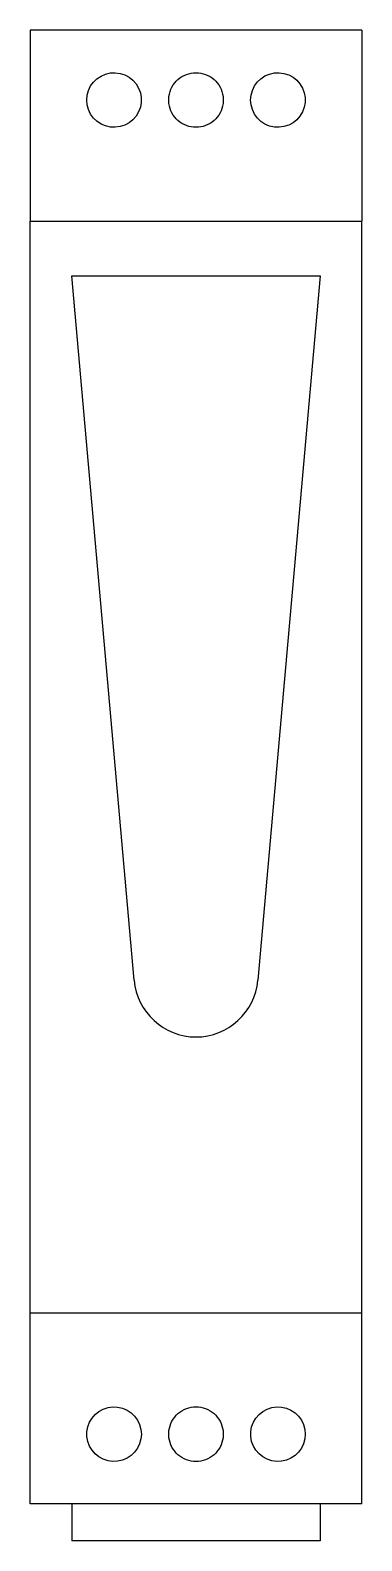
# Model space of a CAD drawing. Extents: x -0.53 to 0.53, y -2.48 to 2.36.
import ezdxf

# ---------------------------------------------------------------- set-up
doc = ezdxf.new("R2010")
doc.units = 0
doc.layers.get('0').update_dxf_attribs({"linetype": 'CONTINUOUS'})

msp = doc.modelspace()

# ---------------------------------------------------------------- linework, layer by layer
at = {"color": 7, "linetype": 'CONTINUOUS'}
for p, q in [((0.531, 2.362), (-0.531, 2.362)), ((-0.531, 2.362), (-0.531, 1.75)), ((0.531, 2.362), (0.531, 1.75)), ((-0.344425, 2.168974), (-0.33748, 2.183343)), ((-0.33748, 2.183343), (-0.328245, 2.195979)), ((-0.328245, 2.195979), (-0.317216, 2.206522)), ((-0.317216, 2.206522), (-0.304091, 2.215223)), ((-0.304091, 2.215223), (-0.289437, 2.22149)), ((-0.289437, 2.22149), (-0.27404, 2.224976)), ((-0.27404, 2.224976), (-0.258778, 2.225661)), ((-0.258778, 2.225661), (-0.243346, 2.223618)), ((-0.243346, 2.223618), (-0.228189, 2.218732)), ((-0.228189, 2.218732), (-0.214178, 2.211186)), ((-0.214178, 2.211186), (-0.202047, 2.201499)), ((-0.202047, 2.201499), (-0.191913, 2.189948)), ((-0.191913, 2.189948), (-0.183733, 2.176344)), ((-0.080451, 2.172647), (-0.076978, 2.179842)), ((-0.076978, 2.179842), (-0.072888, 2.18665)), ((-0.072888, 2.18665), (-0.068261, 2.192982)), ((-0.068261, 2.192982), (-0.063194, 2.198761)), ((-0.063194, 2.198761), (-0.057705, 2.204015)), ((-0.057705, 2.204015), (-0.051641, 2.208876)), ((-0.051641, 2.208876), (-0.04506, 2.213246)), ((-0.04506, 2.213246), (-0.038047, 2.217035)), ((-0.038047, 2.217035), (-0.030695, 2.220179)), ((-0.030695, 2.220179), (-0.0231, 2.222636)), ((-0.0231, 2.222636), (-0.015372, 2.224379)), ((-0.015372, 2.224379), (-0.00763, 2.225407)), ((-0.00763, 2.225407), (0, 2.22574)), ((0, 2.22574), (0.00763, 2.225407)), ((0.00763, 2.225407), (0.015372, 2.224379)), ((0.015372, 2.224379), (0.0231, 2.222636)), ((0.0231, 2.222636), (0.030695, 2.220179)), ((0.030695, 2.220179), (0.038047, 2.217035)), ((0.038047, 2.217035), (0.04506, 2.213246)), ((0.04506, 2.213246), (0.051641, 2.208876)), ((0.051641, 2.208876), (0.057705, 2.204015)), ((0.057705, 2.204015), (0.063194, 2.198761)), ((0.063194, 2.198761), (0.068261, 2.192982)), ((0.068261, 2.192982), (0.072888, 2.18665)), ((0.072888, 2.18665), (0.076978, 2.179842)), ((0.076978, 2.179842), (0.080451, 2.172647)), ((0.180579, 2.168984), (0.187533, 2.183364)), ((0.187533, 2.183364), (0.196783, 2.196011)), ((0.196783, 2.196011), (0.207836, 2.206564)), ((0.207836, 2.206564), (0.220992, 2.215268)), ((0.220992, 2.215268), (0.235674, 2.221526)), ((0.235674, 2.221526), (0.251088, 2.224993)), ((0.251088, 2.224993), (0.266352, 2.225655)), ((0.266352, 2.225655), (0.281776, 2.22359)), ((0.281776, 2.22359), (0.296909, 2.21869)), ((0.296909, 2.21869), (0.31089, 2.211142)), ((0.31089, 2.211142), (0.322992, 2.201461)), ((0.322992, 2.201461), (0.333106, 2.189922)), ((0.333106, 2.189922), (0.341275, 2.17633)), ((-0.35, 2.13824), (-0.348635, 2.153635)), ((-0.348635, 2.122845), (-0.35, 2.13824)), ((-0.348635, 2.153635), (-0.344425, 2.168974)), ((-0.183733, 2.176344), (-0.178115, 2.161379)), ((-0.178115, 2.161379), (-0.175334, 2.145883)), ((-0.175334, 2.130597), (-0.178115, 2.115101)), ((-0.175334, 2.145883), (-0.175334, 2.130597)), ((-0.087418, 2.142033), (-0.086742, 2.149735)), ((-0.087418, 2.134447), (-0.087418, 2.142033)), ((-0.086742, 2.126745), (-0.087418, 2.134447)), ((-0.086742, 2.149735), (-0.085357, 2.157485)), ((-0.085357, 2.157485), (-0.083255, 2.165162)), ((-0.083255, 2.165162), (-0.080451, 2.172647)), ((0.080451, 2.172647), (0.083255, 2.165162)), ((0.083255, 2.165162), (0.085357, 2.157485)), ((0.085357, 2.157485), (0.086742, 2.149735)), ((0.086742, 2.149735), (0.087418, 2.142033)), ((0.087418, 2.134447), (0.086742, 2.126745)), ((0.087418, 2.142033), (0.087418, 2.134447)), ((0.175, 2.13824), (0.176365, 2.153638)), ((0.176365, 2.122842), (0.175, 2.13824)), ((0.176365, 2.153638), (0.180579, 2.168984)), ((0.341275, 2.17633), (0.346887, 2.161373)), ((0.346887, 2.161373), (0.349666, 2.145882)), ((0.349666, 2.130598), (0.346887, 2.115107)), ((0.349666, 2.145882), (0.349666, 2.130598)), ((-0.344425, 2.107506), (-0.348635, 2.122845)), ((-0.33748, 2.093137), (-0.344425, 2.107506)), ((-0.328245, 2.080501), (-0.33748, 2.093137)), ((-0.191913, 2.086532), (-0.202047, 2.074981)), ((-0.183733, 2.100136), (-0.191913, 2.086532)), ((-0.178115, 2.115101), (-0.183733, 2.100136)), ((-0.085357, 2.118995), (-0.086742, 2.126745)), ((-0.083255, 2.111318), (-0.085357, 2.118995)), ((-0.080451, 2.103833), (-0.083255, 2.111318)), ((-0.076978, 2.096638), (-0.080451, 2.103833)), ((-0.072888, 2.08983), (-0.076978, 2.096638)), ((-0.068261, 2.083498), (-0.072888, 2.08983)), ((-0.063194, 2.077719), (-0.068261, 2.083498)), ((0.068261, 2.083498), (0.063194, 2.077719)), ((0.072888, 2.08983), (0.068261, 2.083498)), ((0.076978, 2.096638), (0.072888, 2.08983)), ((0.080451, 2.103833), (0.076978, 2.096638)), ((0.083255, 2.111318), (0.080451, 2.103833)), ((0.085357, 2.118995), (0.083255, 2.111318)), ((0.086742, 2.126745), (0.085357, 2.118995)), ((0.180579, 2.107496), (0.176365, 2.122842)), ((0.187533, 2.093116), (0.180579, 2.107496)), ((0.196783, 2.080469), (0.187533, 2.093116)), ((0.333106, 2.086558), (0.322992, 2.075019)), ((0.341275, 2.10015), (0.333106, 2.086558)), ((0.346887, 2.115107), (0.341275, 2.10015)), ((-0.317216, 2.069958), (-0.328245, 2.080501)), ((-0.304091, 2.061257), (-0.317216, 2.069958)), ((-0.289437, 2.05499), (-0.304091, 2.061257)), ((-0.27404, 2.051504), (-0.289437, 2.05499)), ((-0.258778, 2.050819), (-0.27404, 2.051504)), ((-0.243346, 2.052862), (-0.258778, 2.050819)), ((-0.228189, 2.057748), (-0.243346, 2.052862)), ((-0.214178, 2.065294), (-0.228189, 2.057748)), ((-0.202047, 2.074981), (-0.214178, 2.065294)), ((-0.057705, 2.072465), (-0.063194, 2.077719)), ((-0.051641, 2.067604), (-0.057705, 2.072465)), ((-0.04506, 2.063234), (-0.051641, 2.067604)), ((-0.038047, 2.059445), (-0.04506, 2.063234)), ((-0.030695, 2.056301), (-0.038047, 2.059445)), ((-0.0231, 2.053844), (-0.030695, 2.056301)), ((-0.015372, 2.052101), (-0.0231, 2.053844)), ((-0.00763, 2.051073), (-0.015372, 2.052101)), ((0, 2.05074), (-0.00763, 2.051073)), ((0.00763, 2.051073), (0, 2.05074)), ((0.015372, 2.052101), (0.00763, 2.051073)), ((0.0231, 2.053844), (0.015372, 2.052101)), ((0.030695, 2.056301), (0.0231, 2.053844)), ((0.038047, 2.059445), (0.030695, 2.056301)), ((0.04506, 2.063234), (0.038047, 2.059445)), ((0.051641, 2.067604), (0.04506, 2.063234)), ((0.057705, 2.072465), (0.051641, 2.067604)), ((0.063194, 2.077719), (0.057705, 2.072465)), ((0.207836, 2.069916), (0.196783, 2.080469)), ((0.220992, 2.061212), (0.207836, 2.069916)), ((0.235674, 2.054954), (0.220992, 2.061212)), ((0.251088, 2.051487), (0.235674, 2.054954)), ((0.266352, 2.050825), (0.251088, 2.051487)), ((0.281776, 2.05289), (0.266352, 2.050825)), ((0.296909, 2.05779), (0.281776, 2.05289)), ((0.31089, 2.065338), (0.296909, 2.05779)), ((0.322992, 2.075019), (0.31089, 2.065338)), ((-0.531, 1.75), (0.531, 1.75)), ((-0.531, -1.75), (-0.531, 1.75)), ((0.531, -1.75), (0.531, 1.75)), ((-0.39825, 1.575), (0, 1.575)), ((-0.19835, -0.683432), (-0.39825, 1.575)), ((0, 1.575), (0.39825, 1.575)), ((0.39825, 1.575), (0.19835, -0.683432)), ((0.531, -1.75), (-0.531, -1.75)), ((-0.531, -2.362), (-0.531, -1.75)), ((0.531, -2.362), (0.531, -1.75)), ((-0.333106, -2.086558), (-0.322992, -2.075019)), ((-0.322992, -2.075019), (-0.31089, -2.065338)), ((-0.31089, -2.065338), (-0.296909, -2.05779)), ((-0.296909, -2.05779), (-0.281776, -2.05289)), ((-0.281776, -2.05289), (-0.266352, -2.050825)), ((-0.266352, -2.050825), (-0.251088, -2.051487)), ((-0.251088, -2.051487), (-0.235674, -2.054954)), ((-0.235674, -2.054954), (-0.220992, -2.061212)), ((-0.220992, -2.061212), (-0.207836, -2.069916)), ((-0.207836, -2.069916), (-0.196783, -2.080469)), ((-0.196783, -2.080469), (-0.187533, -2.093116)), ((-0.068261, -2.083498), (-0.063194, -2.077719)), ((-0.063194, -2.077719), (-0.057705, -2.072465)), ((-0.057705, -2.072465), (-0.051641, -2.067604)), ((-0.051641, -2.067604), (-0.04506, -2.063234)), ((-0.04506, -2.063234), (-0.038047, -2.059445)), ((-0.038047, -2.059445), (-0.030695, -2.056301)), ((-0.030695, -2.056301), (-0.0231, -2.053844)), ((-0.0231, -2.053844), (-0.015372, -2.052101)), ((-0.015372, -2.052101), (-0.00763, -2.051073)), ((-0.00763, -2.051073), (0, -2.05074)), ((0, -2.05074), (0.00763, -2.051073)), ((0.00763, -2.051073), (0.015372, -2.052101)), ((0.015372, -2.052101), (0.0231, -2.053844)), ((0.0231, -2.053844), (0.030695, -2.056301)), ((0.030695, -2.056301), (0.038047, -2.059445)), ((0.038047, -2.059445), (0.04506, -2.063234)), ((0.04506, -2.063234), (0.051641, -2.067604)), ((0.051641, -2.067604), (0.057705, -2.072465)), ((0.057705, -2.072465), (0.063194, -2.077719)), ((0.063194, -2.077719), (0.068261, -2.083498)), ((0.191913, -2.086532), (0.202047, -2.074981)), ((0.202047, -2.074981), (0.214178, -2.065294)), ((0.214178, -2.065294), (0.228189, -2.057748)), ((0.228189, -2.057748), (0.243346, -2.052862)), ((0.243346, -2.052862), (0.258778, -2.050819)), ((0.258778, -2.050819), (0.27404, -2.051504)), ((0.27404, -2.051504), (0.289437, -2.05499)), ((0.289437, -2.05499), (0.304091, -2.061257)), ((0.304091, -2.061257), (0.317216, -2.069958)), ((0.317216, -2.069958), (0.328245, -2.080501)), ((0.328245, -2.080501), (0.33748, -2.093137)), ((-0.349666, -2.130598), (-0.346887, -2.115107)), ((-0.346887, -2.115107), (-0.341275, -2.10015)), ((-0.341275, -2.10015), (-0.333106, -2.086558)), ((-0.187533, -2.093116), (-0.180579, -2.107496)), ((-0.180579, -2.107496), (-0.176365, -2.122842)), ((-0.176365, -2.122842), (-0.175, -2.13824)), ((-0.087418, -2.134447), (-0.086742, -2.126745)), ((-0.086742, -2.126745), (-0.085357, -2.118995)), ((-0.085357, -2.118995), (-0.083255, -2.111318)), ((-0.083255, -2.111318), (-0.080451, -2.103833)), ((-0.080451, -2.103833), (-0.076978, -2.096638)), ((-0.076978, -2.096638), (-0.072888, -2.08983)), ((-0.072888, -2.08983), (-0.068261, -2.083498)), ((0.068261, -2.083498), (0.072888, -2.08983)), ((0.072888, -2.08983), (0.076978, -2.096638)), ((0.076978, -2.096638), (0.080451, -2.103833)), ((0.080451, -2.103833), (0.083255, -2.111318)), ((0.083255, -2.111318), (0.085357, -2.118995)), ((0.085357, -2.118995), (0.086742, -2.126745)), ((0.086742, -2.126745), (0.087418, -2.134447)), ((0.175334, -2.130597), (0.178115, -2.115101)), ((0.178115, -2.115101), (0.183733, -2.100136)), ((0.183733, -2.100136), (0.191913, -2.086532)), ((0.33748, -2.093137), (0.344425, -2.107506)), ((0.344425, -2.107506), (0.348635, -2.122845)), ((0.348635, -2.122845), (0.35, -2.13824)), ((-0.349666, -2.145882), (-0.349666, -2.130598)), ((-0.346887, -2.161373), (-0.349666, -2.145882)), ((-0.341275, -2.17633), (-0.346887, -2.161373)), ((-0.333106, -2.189922), (-0.341275, -2.17633)), ((-0.180579, -2.168984), (-0.187533, -2.183364)), ((-0.176365, -2.153638), (-0.180579, -2.168984)), ((-0.175, -2.13824), (-0.176365, -2.153638)), ((-0.087418, -2.142033), (-0.087418, -2.134447)), ((-0.086742, -2.149735), (-0.087418, -2.142033)), ((-0.085357, -2.157485), (-0.086742, -2.149735)), ((-0.083255, -2.165162), (-0.085357, -2.157485)), ((-0.080451, -2.172647), (-0.083255, -2.165162)), ((-0.076978, -2.179842), (-0.080451, -2.172647)), ((0.080451, -2.172647), (0.076978, -2.179842)), ((0.083255, -2.165162), (0.080451, -2.172647)), ((0.085357, -2.157485), (0.083255, -2.165162)), ((0.086742, -2.149735), (0.085357, -2.157485)), ((0.087418, -2.142033), (0.086742, -2.149735)), ((0.087418, -2.134447), (0.087418, -2.142033)), ((0.175334, -2.145883), (0.175334, -2.130597)), ((0.178115, -2.161379), (0.175334, -2.145883)), ((0.183733, -2.176344), (0.178115, -2.161379)), ((0.191913, -2.189948), (0.183733, -2.176344)), ((0.344425, -2.168974), (0.33748, -2.183343)), ((0.348635, -2.153635), (0.344425, -2.168974)), ((0.35, -2.13824), (0.348635, -2.153635)), ((-0.322992, -2.201461), (-0.333106, -2.189922)), ((-0.31089, -2.211142), (-0.322992, -2.201461)), ((-0.296909, -2.21869), (-0.31089, -2.211142)), ((-0.281776, -2.22359), (-0.296909, -2.21869)), ((-0.266352, -2.225655), (-0.281776, -2.22359)), ((-0.251088, -2.224993), (-0.266352, -2.225655)), ((-0.235674, -2.221526), (-0.251088, -2.224993)), ((-0.220992, -2.215268), (-0.235674, -2.221526)), ((-0.207836, -2.206564), (-0.220992, -2.215268)), ((-0.196783, -2.196011), (-0.207836, -2.206564)), ((-0.187533, -2.183364), (-0.196783, -2.196011)), ((-0.072888, -2.18665), (-0.076978, -2.179842)), ((-0.068261, -2.192982), (-0.072888, -2.18665)), ((-0.063194, -2.198761), (-0.068261, -2.192982)), ((-0.057705, -2.204015), (-0.063194, -2.198761)), ((-0.051641, -2.208876), (-0.057705, -2.204015)), ((-0.04506, -2.213246), (-0.051641, -2.208876)), ((-0.038047, -2.217035), (-0.04506, -2.213246)), ((-0.030695, -2.220179), (-0.038047, -2.217035)), ((-0.0231, -2.222636), (-0.030695, -2.220179)), ((-0.015372, -2.224379), (-0.0231, -2.222636)), ((-0.00763, -2.225407), (-0.015372, -2.224379)), ((0, -2.22574), (-0.00763, -2.225407)), ((0.00763, -2.225407), (0, -2.22574)), ((0.015372, -2.224379), (0.00763, -2.225407)), ((0.0231, -2.222636), (0.015372, -2.224379)), ((0.030695, -2.220179), (0.0231, -2.222636)), ((0.038047, -2.217035), (0.030695, -2.220179)), ((0.04506, -2.213246), (0.038047, -2.217035)), ((0.051641, -2.208876), (0.04506, -2.213246)), ((0.057705, -2.204015), (0.051641, -2.208876)), ((0.063194, -2.198761), (0.057705, -2.204015)), ((0.068261, -2.192982), (0.063194, -2.198761)), ((0.072888, -2.18665), (0.068261, -2.192982)), ((0.076978, -2.179842), (0.072888, -2.18665)), ((0.202047, -2.201499), (0.191913, -2.189948)), ((0.214178, -2.211186), (0.202047, -2.201499)), ((0.228189, -2.218732), (0.214178, -2.211186)), ((0.243346, -2.223618), (0.228189, -2.218732)), ((0.258778, -2.225661), (0.243346, -2.223618)), ((0.27404, -2.224976), (0.258778, -2.225661)), ((0.289437, -2.22149), (0.27404, -2.224976)), ((0.304091, -2.215223), (0.289437, -2.22149)), ((0.317216, -2.206522), (0.304091, -2.215223)), ((0.328245, -2.195979), (0.317216, -2.206522)), ((0.33748, -2.183343), (0.328245, -2.195979)), ((0.531, -2.362), (-0.531, -2.362)), ((-0.39825, -2.362), (-0.39825, -2.48)), ((0.39825, -2.362), (0.39825, -2.48)), ((0.39825, -2.48), (-0.39825, -2.48))]:
    msp.add_line(p, q, dxfattribs=at)
for start, end in [(185.058237, 270), (270, 354.941763)]:
    msp.add_arc((0, -0.665875), 0.199125, start, end, dxfattribs=at)

doc.saveas('drawing.dxf')
